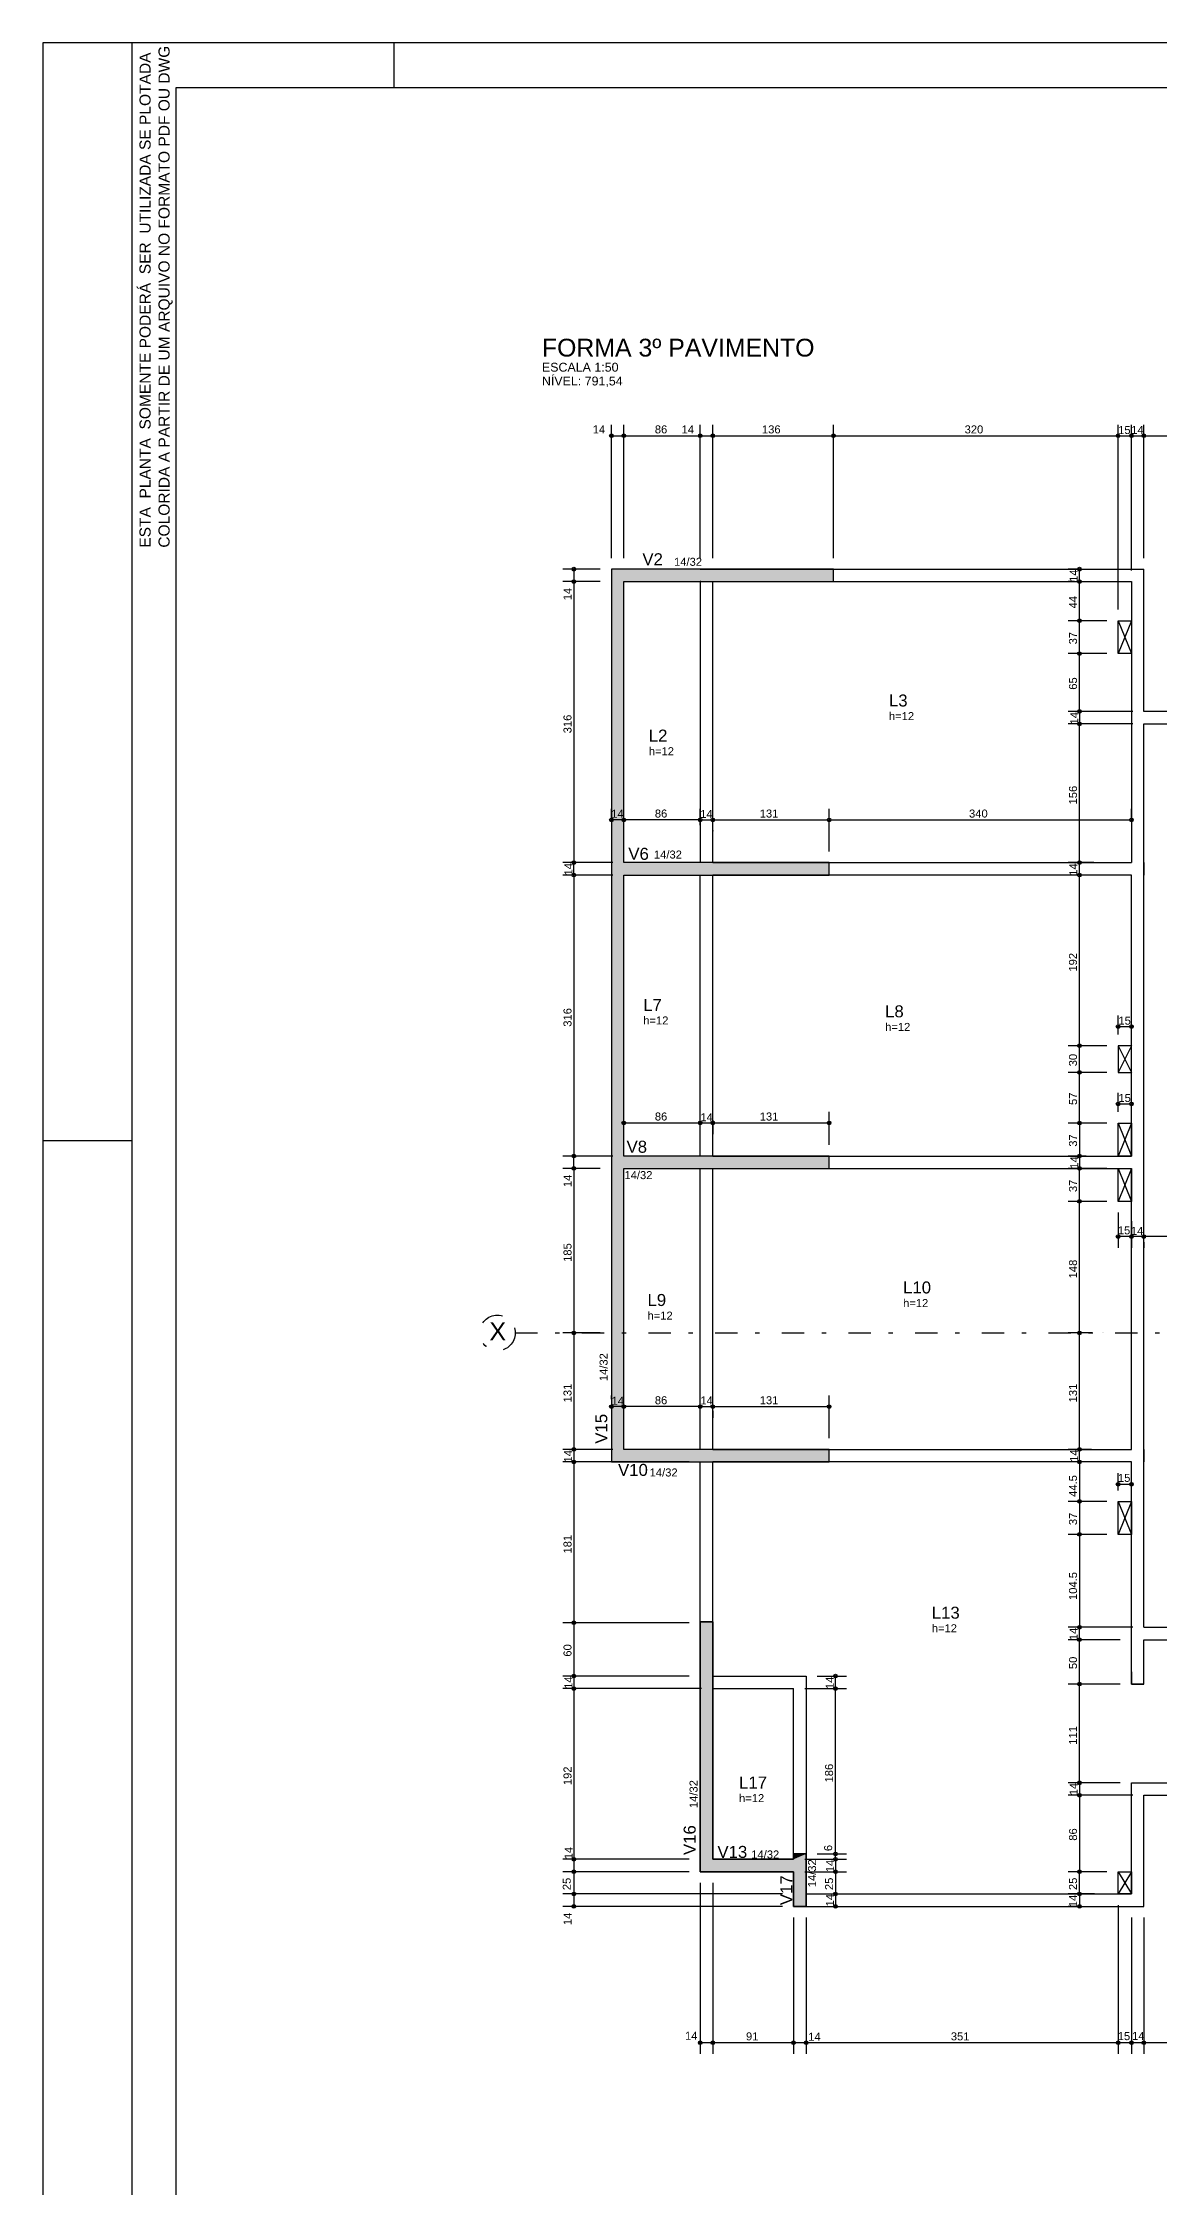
# Model space of a CAD drawing. Extents: x 0 to 119, y 0 to 84.
# Drawn here: x 0 to 25.12, y 35.87 to 84.1 of the extents above; entities that cross this region are included whole.
import ezdxf

# ---------------------------------------------------------------- set-up
doc = ezdxf.new("R2010")
doc.units = 0
doc.header["$MEASUREMENT"] = 0
doc.linetypes.add('ESTILO_TQS_0003', pattern=[1.5, 0.5, -0.4, 0.1, -0.5])
for name, color, linetype in [('10', 252, 'CONTINUOUS'), ('20', 1, 'CONTINUOUS'), ('25', 130, 'CONTINUOUS'), ('3', 7, 'CONTINUOUS'), ('32', 250, 'CONTINUOUS'), ('37', 7, 'CONTINUOUS'), ('38', 7, 'CONTINUOUS'), ('40', 7, 'CONTINUOUS'), ('7', 232, 'CONTINUOUS'), ('9', 8, 'CONTINUOUS')]:
    doc.layers.add(name, color=color, linetype=linetype)
doc.styles.add('TQS_ARIAL', font='arial.ttf')

msp = doc.modelspace()

# ---------------------------------------------------------------- linework, layer by layer
at = {"layer": '10', "color": 252, "linetype": 'Continuous'}
for p, q in [((24.191432, 71.10158), (24.491432, 70.36158)), ((24.491432, 71.10158), (24.191432, 70.36158)), ((24.19158, 61.541101), (24.49158, 60.941101)), ((24.49158, 61.541101), (24.19158, 60.941101)), ((24.49158, 59.80158), (24.19158, 59.06158)), ((24.19158, 59.80158), (24.49158, 59.06158)), ((24.49158, 58.78158), (24.19158, 58.04158)), ((24.19158, 58.78158), (24.49158, 58.04158)), ((24.49158, 51.29085), (24.19158, 50.55085)), ((24.19158, 51.29085), (24.49158, 50.55085)), ((24.19158, 42.96158), (24.49158, 42.46158)), ((24.49158, 42.96158), (24.19158, 42.46158))]:
    msp.add_line(p, q, dxfattribs=at)
for points in [[(24.191432, 70.36158), (24.191432, 71.10158), (24.491432, 71.10158), (24.491432, 70.36158), (24.191432, 70.36158)], [(24.19158, 61.541101), (24.19158, 60.941101), (24.49158, 60.941101), (24.49158, 61.541101), (24.19158, 61.541101)], [(24.19158, 59.06158), (24.19158, 59.80158), (24.49158, 59.80158), (24.49158, 59.06158), (24.19158, 59.06158)], [(24.19158, 58.04158), (24.19158, 58.78158), (24.49158, 58.78158), (24.49158, 58.04158), (24.19158, 58.04158)], [(24.19158, 50.55085), (24.19158, 51.29085), (24.49158, 51.29085), (24.49158, 50.55085), (24.19158, 50.55085)], [(24.19158, 42.96158), (24.49158, 42.96158), (24.49158, 42.46158), (24.19158, 42.46158), (24.19158, 42.96158)]]:
    msp.add_lwpolyline(points, dxfattribs=at)
at = {"layer": '20', "color": 1, "linetype": 'ESTILO_TQS_0003'}
msp.add_line((10.627108, 55.08158), (45.984108, 55.08158), dxfattribs=at)
msp.add_circle((10.227508, 55.08158), 0.4, dxfattribs=at)
at = {"layer": '25', "color": 130, "linetype": 'Continuous'}
for points in [[(17.79158, 72.26158), (12.79158, 72.26158), (12.79158, 52.18158), (17.69158, 52.18158), (17.69158, 52.46158), (13.07158, 52.46158), (13.07158, 58.78158), (17.69158, 58.78158), (17.69158, 59.06158), (13.07158, 59.06158), (13.07158, 65.38158), (17.69158, 65.38158), (17.69158, 65.66158), (13.07158, 65.66158), (13.07158, 71.98158), (17.79158, 71.98158), (17.79158, 72.26158)], [(14.79158, 48.58158), (15.07158, 48.58158), (15.07158, 43.24158), (16.891581, 43.24158), (16.891581, 43.36158), (17.171581, 43.36158), (17.171581, 42.18158), (16.891581, 42.18158), (16.891581, 42.96158), (14.791581, 42.96158), (14.791581, 48.58158)]]:
    msp.add_lwpolyline(points, dxfattribs=at)
for points in [[(17.79158, 72.26158), (12.79158, 72.26158), (13.07158, 71.98158)], [(13.07158, 71.98158), (12.79158, 72.26158), (13.07158, 65.38158)], [(12.79158, 72.26158), (13.07158, 58.78158), (13.07158, 65.38158)], [(13.07158, 58.78158), (12.79158, 72.26158), (13.07158, 52.46158)], [(12.79158, 72.26158), (12.79158, 52.18158), (13.07158, 52.46158)], [(17.79158, 71.98158), (17.79158, 72.26158), (13.07158, 71.98158)], [(13.07158, 71.98158), (13.07158, 65.38158), (13.07158, 65.66158)], [(13.07158, 65.38158), (17.69158, 65.38158), (13.07158, 65.66158)], [(17.69158, 65.38158), (17.69158, 65.66158), (13.07158, 65.66158)], [(13.07158, 65.38158), (13.07158, 58.78158), (13.07158, 59.06158)], [(13.07158, 58.78158), (17.69158, 58.78158), (13.07158, 59.06158)], [(13.07158, 59.06158), (17.69158, 58.78158), (17.69158, 59.06158)], [(12.79158, 52.18158), (17.69158, 52.18158), (13.07158, 52.46158)], [(17.69158, 52.18158), (17.69158, 52.46158), (13.07158, 52.46158)], [(14.79158, 48.58158), (15.07158, 48.58158), (14.791581, 42.96158)], [(15.07158, 48.58158), (15.07158, 43.24158), (14.791581, 42.96158)], [(14.791581, 42.96158), (15.07158, 43.24158), (16.891581, 42.96158)], [(15.07158, 43.24158), (16.891581, 43.24158), (16.891581, 42.96158)], [(16.891581, 43.24158), (17.171581, 43.36158), (17.171581, 42.18158)], [(17.171581, 43.36158), (16.891581, 43.24158), (16.891581, 43.36158)], [(16.891581, 42.96158), (16.891581, 43.24158), (17.171581, 42.18158)], [(16.891581, 42.96158), (17.171581, 42.18158), (16.891581, 42.18158)]]:
    msp.add_solid(points, dxfattribs=at)
at = {"layer": '3', "color": 7, "linetype": 'Continuous'}
for points in [[(17.79158, 72.26158), (12.79158, 72.26158), (12.79158, 52.18158), (17.69158, 52.18158), (17.69158, 52.46158), (13.07158, 52.46158), (13.07158, 58.78158), (17.69158, 58.78158), (17.69158, 59.06158), (13.07158, 59.06158), (13.07158, 65.38158), (17.69158, 65.38158), (17.69158, 65.66158), (13.07158, 65.66158), (13.07158, 71.98158), (17.79158, 71.98158), (17.79158, 72.26158)], [(14.801622, 72.26158), (12.79158, 72.26158), (12.79158, 52.18158), (14.79158, 52.18158)], [(14.791579, 48.58158), (14.79158, 42.96158), (16.89158, 42.96158), (16.89158, 42.18158), (17.17158, 42.18158), (17.17158, 43.36158), (16.89158, 43.36158), (16.89158, 43.24158), (15.07158, 43.24158), (15.07158, 48.58158), (14.79158, 48.58158)], [(14.79158, 47.08158), (14.79158, 42.96158), (16.89158, 42.96158)]]:
    msp.add_lwpolyline(points, dxfattribs=at)
at = {"layer": '32', "color": 250, "linetype": 'Continuous'}
for p, q in [((12.79158, 72.51158), (12.79158, 75.51166)), ((12.79158, 75.26166), (13.07158, 75.26166)), ((13.07158, 72.51158), (13.07158, 75.51166)), ((13.07158, 72.51158), (13.07158, 75.51166)), ((13.07158, 75.26166), (14.79158, 75.26166)), ((14.79158, 72.51158), (14.79158, 75.51166)), ((14.79158, 72.51158), (14.79158, 75.51166)), ((14.79158, 75.26166), (15.07158, 75.26166)), ((15.07158, 72.51158), (15.07158, 75.51166)), ((15.07158, 72.51158), (15.07158, 75.51166)), ((15.07158, 75.26166), (17.79158, 75.26166)), ((17.79158, 72.51158), (17.79158, 75.51166)), ((17.79158, 72.51158), (17.79158, 75.51166)), ((17.79158, 75.26166), (24.191432, 75.26166)), ((24.191432, 71.35158), (24.191432, 75.51166)), ((24.191432, 71.35158), (24.191432, 75.51166)), ((24.191432, 75.26166), (24.49158, 75.26166)), ((24.49158, 72.51158), (24.49158, 75.51166)), ((24.49158, 72.23158), (24.49158, 75.51166)), ((24.49158, 75.26166), (24.77158, 75.26166)), ((24.77158, 72.51158), (24.77158, 75.51166)), ((24.77158, 72.51158), (24.77158, 75.51166)), ((24.77158, 75.26166), (26.59158, 75.26166)), ((12.54158, 72.26158), (11.6984, 72.26158)), ((12.54158, 71.98158), (11.6984, 71.98158)), ((12.54158, 71.98158), (11.6984, 71.98158)), ((11.9484, 72.26158), (11.9484, 71.98158)), ((11.9484, 71.98158), (11.9484, 65.66158)), ((12.79158, 72.26158), (12.79158, 72.26158)), ((12.79158, 72.26158), (12.79158, 72.26158)), ((12.79158, 71.98158), (12.79158, 71.98158)), ((12.79158, 71.98158), (12.79158, 71.98158)), ((13.07158, 72.26158), (13.07158, 72.26158)), ((13.07158, 72.26158), (13.07158, 72.26158)), ((14.79158, 72.26158), (14.79158, 72.26158)), ((14.79158, 72.26158), (14.79158, 72.26158)), ((15.07158, 72.26158), (15.07158, 72.26158)), ((15.07158, 72.26158), (15.07158, 72.26158)), ((17.79158, 72.26158), (17.79158, 72.26158)), ((17.79158, 72.26158), (17.79158, 72.26158)), ((23.324964, 72.26158), (23.072006, 72.26158)), ((23.113631, 71.98158), (23.072006, 71.98158)), ((23.212515, 71.98158), (23.072006, 71.98158)), ((23.322006, 71.98158), (23.322006, 72.26158)), ((23.322006, 71.10158), (23.322006, 71.98158)), ((23.363631, 71.98158), (23.363631, 71.98158)), ((23.462515, 71.98158), (23.462515, 71.98158)), ((23.574964, 72.26158), (23.574964, 72.26158)), ((24.49158, 72.26158), (24.49158, 72.26158)), ((24.49158, 71.98158), (24.49158, 71.98158)), ((24.77158, 72.26158), (24.77158, 72.26158)), ((24.77158, 72.26158), (24.77158, 72.26158)), ((23.941432, 71.10158), (23.072006, 71.10158)), ((23.941432, 71.10158), (23.072006, 71.10158)), ((23.322006, 70.36158), (23.322006, 71.10158)), ((24.191432, 71.10158), (24.191432, 71.10158)), ((24.191432, 71.10158), (24.191432, 71.10158)), ((24.191432, 71.10158), (24.191432, 71.10158)), ((24.191432, 71.10158), (24.191432, 71.10158)), ((23.941432, 70.36158), (23.072006, 70.36158)), ((23.941432, 70.36158), (23.072006, 70.36158)), ((23.322006, 69.06158), (23.322006, 70.36158)), ((24.191432, 70.36158), (24.191432, 70.36158)), ((24.191432, 70.36158), (24.191432, 70.36158)), ((24.52158, 69.06158), (23.072006, 69.06158)), ((24.52158, 69.06158), (23.072006, 69.06158)), ((23.322006, 69.06158), (23.322006, 68.78158)), ((24.77158, 69.06158), (24.77158, 69.06158)), ((24.77158, 69.06158), (24.77158, 69.06158)), ((24.52158, 68.78158), (23.072006, 68.78158)), ((24.52158, 68.78158), (23.072006, 68.78158)), ((23.322006, 65.66158), (23.322006, 68.78158)), ((24.77158, 68.78158), (24.77158, 68.78158)), ((24.77158, 68.78158), (24.77158, 68.78158)), ((12.79158, 66.662202), (12.79158, 66.87072)), ((13.07158, 66.62072), (12.79158, 66.62072)), ((13.07158, 66.635078), (13.07158, 66.87072)), ((13.07158, 66.614735), (13.07158, 66.87072)), ((14.79158, 66.62072), (13.07158, 66.62072)), ((14.79158, 66.50624), (14.79158, 66.87072)), ((14.79158, 66.540145), (14.79158, 66.87072)), ((14.79158, 66.62072), (15.07158, 66.62072)), ((15.07158, 66.62072), (15.07158, 66.87072)), ((15.07158, 66.631895), (15.07158, 66.631895)), ((15.07158, 66.62072), (17.69158, 66.62072)), ((17.69158, 65.91158), (17.69158, 66.87072)), ((17.69158, 65.91158), (17.69158, 66.87072)), ((17.69158, 66.62072), (24.49158, 66.62072)), ((24.49158, 66.609687), (24.49158, 66.87072)), ((12.79158, 66.412202), (12.79158, 66.412202)), ((13.07158, 66.385078), (13.07158, 66.385078)), ((13.07158, 66.364735), (13.07158, 66.364735)), ((14.79158, 66.290145), (14.79158, 66.290145)), ((14.79158, 66.25624), (14.79158, 66.25624)), ((15.07158, 66.381895), (15.07158, 66.37072)), ((15.07158, 66.37072), (15.07158, 66.37072)), ((24.49158, 66.359687), (24.49158, 66.359687)), ((12.29158, 65.66158), (11.6984, 65.66158)), ((12.82158, 65.66158), (11.6984, 65.66158)), ((11.9484, 65.38158), (11.9484, 65.66158)), ((12.54158, 65.66158), (12.54158, 65.66158)), ((13.07158, 65.66158), (13.07158, 65.66158)), ((17.69158, 65.66158), (17.69158, 65.66158)), ((17.69158, 65.66158), (17.69158, 65.66158)), ((23.649791, 65.66158), (23.072006, 65.66158)), ((23.529679, 65.66158), (23.072006, 65.66158)), ((23.322006, 65.38158), (23.322006, 65.66158)), ((23.779679, 65.66158), (23.779679, 65.66158)), ((23.899791, 65.66158), (23.899791, 65.66158)), ((12.82158, 65.38158), (11.6984, 65.38158)), ((12.82158, 65.38158), (11.6984, 65.38158)), ((11.9484, 65.38158), (11.9484, 59.06158)), ((13.07158, 65.38158), (13.07158, 65.38158)), ((13.07158, 65.38158), (13.07158, 65.38158)), ((23.681011, 65.38158), (23.072006, 65.38158)), ((23.431011, 65.38158), (23.072006, 65.38158)), ((23.322006, 61.541101), (23.322006, 65.38158)), ((23.681011, 65.38158), (23.681011, 65.38158)), ((23.931011, 65.38158), (23.931011, 65.38158)), ((24.19158, 61.791101), (24.19158, 62.222073)), ((24.49158, 61.791101), (24.49158, 62.222073)), ((24.19158, 61.972073), (24.49158, 61.972073)), ((23.94158, 61.541101), (23.072006, 61.541101)), ((23.94158, 61.541101), (23.072006, 61.541101)), ((23.322006, 60.941101), (23.322006, 61.541101)), ((24.19158, 61.541101), (24.19158, 61.541101)), ((24.19158, 61.541101), (24.19158, 61.541101)), ((24.19158, 61.541101), (24.19158, 61.541101)), ((24.49158, 61.541101), (24.49158, 61.541101)), ((23.94158, 60.941101), (23.072006, 60.941101)), ((23.94158, 60.941101), (23.072006, 60.941101)), ((23.322006, 59.80158), (23.322006, 60.941101)), ((24.19158, 60.941101), (24.19158, 60.941101)), ((24.19158, 60.941101), (24.19158, 60.941101)), ((24.19158, 60.05158), (24.19158, 60.482551)), ((24.49158, 60.05158), (24.49158, 60.482551)), ((13.07158, 59.31158), (13.07158, 60.055942)), ((14.79158, 59.933761), (14.79158, 60.055942)), ((14.79158, 59.933761), (14.79158, 60.055942)), ((15.07158, 60.120873), (15.07158, 60.120873)), ((15.07158, 60.120873), (15.07158, 60.120873)), ((15.07158, 59.870873), (15.07158, 59.555942)), ((15.07158, 59.870873), (15.07158, 59.555942)), ((17.69158, 59.31158), (17.69158, 60.055942)), ((24.19158, 60.232551), (24.49158, 60.232551)), ((13.07158, 59.805942), (14.79158, 59.805942)), ((14.79158, 59.805942), (15.07158, 59.805942)), ((14.79158, 59.683761), (14.79158, 59.683761)), ((14.79158, 59.683761), (14.79158, 59.683761)), ((15.07158, 59.805942), (17.69158, 59.805942)), ((23.94158, 59.80158), (23.072006, 59.80158)), ((23.94158, 59.80158), (23.072006, 59.80158)), ((23.322006, 59.80158), (23.322006, 59.06158)), ((24.19158, 59.80158), (24.19158, 59.80158)), ((24.19158, 59.80158), (24.19158, 59.80158)), ((24.19158, 59.80158), (24.19158, 59.80158)), ((24.49158, 59.80158), (24.49158, 59.80158)), ((12.29158, 59.06158), (11.6984, 59.06158)), ((12.82158, 59.06158), (11.6984, 59.06158)), ((11.9484, 58.78158), (11.9484, 59.06158)), ((12.54158, 59.06158), (12.54158, 59.06158)), ((13.07158, 59.06158), (13.07158, 59.06158)), ((13.07158, 59.06158), (13.07158, 59.06158)), ((17.69158, 59.06158), (17.69158, 59.06158)), ((23.473655, 59.06158), (23.072006, 59.06158)), ((23.251814, 59.06158), (23.072006, 59.06158)), ((23.322006, 59.06158), (23.322006, 58.78158)), ((23.501814, 59.06158), (23.501814, 59.06158)), ((23.723655, 59.06158), (23.723655, 59.06158)), ((12.29158, 58.78158), (11.6984, 58.78158)), ((12.54158, 58.78158), (11.6984, 58.78158)), ((11.9484, 58.78158), (11.9484, 55.08158)), ((12.54158, 58.78158), (12.54158, 58.78158)), ((12.79158, 58.78158), (12.79158, 58.78158)), ((23.434879, 58.78158), (23.072006, 58.78158)), ((23.94158, 58.78158), (23.072006, 58.78158)), ((23.322006, 58.04158), (23.322006, 58.78158)), ((23.684879, 58.78158), (23.684879, 58.78158)), ((24.19158, 58.78158), (24.19158, 58.78158)), ((23.94158, 58.04158), (23.072006, 58.04158)), ((23.94158, 58.04158), (23.072006, 58.04158)), ((23.322006, 55.08158), (23.322006, 58.04158)), ((24.19158, 58.04158), (24.19158, 58.04158)), ((24.19158, 58.04158), (24.19158, 58.04158)), ((24.19158, 58.04158), (24.19158, 58.04158)), ((24.19158, 57.79158), (24.19158, 56.997906)), ((24.49158, 57.844477), (24.49158, 57.844477)), ((24.49158, 57.594477), (24.49158, 56.997906)), ((24.49158, 57.247906), (24.19158, 57.247906)), ((24.49158, 57.354677), (24.49158, 57.354677)), ((24.77158, 57.247906), (24.49158, 57.247906)), ((24.49158, 57.104677), (24.49158, 56.997906)), ((24.77158, 57.375431), (24.77158, 57.375431)), ((24.77158, 57.354263), (24.77158, 57.354263)), ((26.59158, 57.247906), (24.77158, 57.247906)), ((24.77158, 57.125431), (24.77158, 56.997906)), ((24.77158, 57.104263), (24.77158, 56.997906)), ((12.54158, 55.08158), (11.6984, 55.08158)), ((12.176063, 55.08158), (11.6984, 55.08158)), ((11.9484, 55.08158), (11.9484, 52.46158)), ((12.426063, 55.08158), (12.426063, 55.08158)), ((12.79158, 55.08158), (12.79158, 55.08158)), ((23.592197, 55.08158), (23.072006, 55.08158)), ((23.608478, 55.08158), (23.072006, 55.08158)), ((23.322006, 52.46158), (23.322006, 55.08158)), ((23.842197, 55.08158), (23.842197, 55.08158)), ((23.858478, 55.08158), (23.858478, 55.08158)), ((12.79158, 53.589516), (12.79158, 53.673373)), ((13.07158, 53.596775), (13.07158, 53.673373)), ((13.07158, 53.560464), (13.07158, 53.673373)), ((14.79158, 52.71158), (14.79158, 53.673373)), ((14.79158, 53.477061), (14.79158, 53.673373)), ((15.07158, 53.579823), (15.07158, 53.579823)), ((15.07158, 53.579823), (15.07158, 53.579823)), ((17.69158, 52.71158), (17.69158, 53.673373)), ((13.07158, 53.423373), (12.79158, 53.423373)), ((12.79158, 53.339516), (12.79158, 53.339516)), ((14.79158, 53.423373), (13.07158, 53.423373)), ((13.07158, 53.346775), (13.07158, 53.346775)), ((13.07158, 53.310464), (13.07158, 53.310464)), ((14.79158, 53.423373), (15.07158, 53.423373)), ((14.79158, 53.227061), (14.79158, 53.227061)), ((15.07158, 53.423373), (17.69158, 53.423373)), ((15.07158, 53.329823), (15.07158, 53.173373)), ((15.07158, 53.329823), (15.07158, 53.173373)), ((12.82158, 52.46158), (11.6984, 52.46158)), ((12.82158, 52.46158), (11.6984, 52.46158)), ((12.54158, 52.18158), (11.6984, 52.18158)), ((14.54158, 52.18158), (11.6984, 52.18158)), ((11.9484, 52.46158), (11.9484, 52.18158)), ((11.9484, 52.18158), (11.9484, 48.56158)), ((12.79158, 52.18158), (12.79158, 52.18158)), ((13.07158, 52.46158), (13.07158, 52.46158)), ((13.07158, 52.46158), (13.07158, 52.46158)), ((14.79158, 52.46158), (14.79158, 52.46158)), ((14.79158, 52.18158), (14.79158, 52.18158)), ((17.69158, 52.46158), (17.69158, 52.46158)), ((23.42817, 52.46158), (23.072006, 52.46158)), ((23.596272, 52.46158), (23.072006, 52.46158)), ((23.388449, 52.18158), (23.072006, 52.18158)), ((23.246823, 52.18158), (23.072006, 52.18158)), ((23.322006, 52.18158), (23.322006, 52.46158)), ((23.322006, 52.18158), (23.322006, 51.29085)), ((23.496823, 52.18158), (23.496823, 52.18158)), ((23.638449, 52.18158), (23.638449, 52.18158)), ((23.67817, 52.46158), (23.67817, 52.46158)), ((23.846272, 52.46158), (23.846272, 52.46158)), ((24.19158, 51.54085), (24.19158, 51.929348)), ((24.19158, 51.679348), (24.49158, 51.679348)), ((24.49158, 51.54085), (24.49158, 51.929348)), ((23.94158, 51.29085), (23.072006, 51.29085)), ((23.94158, 51.29085), (23.072006, 51.29085)), ((23.322006, 51.29085), (23.322006, 50.55085)), ((24.19158, 51.29085), (24.19158, 51.29085)), ((24.19158, 51.29085), (24.19158, 51.29085)), ((24.19158, 51.29085), (24.19158, 51.29085)), ((24.49158, 51.29085), (24.49158, 51.29085)), ((23.94158, 50.55085), (23.072006, 50.55085)), ((23.94158, 50.55085), (23.072006, 50.55085)), ((23.322006, 50.55085), (23.322006, 48.461581)), ((24.19158, 50.55085), (24.19158, 50.55085)), ((24.19158, 50.55085), (24.19158, 50.55085)), ((14.541579, 48.56158), (11.6984, 48.56158)), ((14.541579, 48.56158), (11.6984, 48.56158)), ((11.9484, 48.56158), (11.9484, 47.36158)), ((14.791579, 48.56158), (14.791579, 48.56158)), ((14.791579, 48.56158), (14.791579, 48.56158)), ((24.24158, 48.461581), (23.072006, 48.461581)), ((24.52158, 48.461581), (23.072006, 48.461581)), ((23.322006, 48.181581), (23.322006, 48.461581)), ((24.49158, 48.461581), (24.49158, 48.461581)), ((24.77158, 48.461581), (24.77158, 48.461581)), ((24.24158, 48.181581), (23.072006, 48.181581)), ((24.24158, 48.181581), (23.072006, 48.181581)), ((23.322006, 47.18158), (23.322006, 48.181581)), ((24.49158, 48.181581), (24.49158, 48.181581)), ((24.49158, 48.181581), (24.49158, 48.181581)), ((14.54158, 47.36158), (11.6984, 47.36158)), ((14.54158, 47.36158), (11.6984, 47.36158)), ((11.9484, 47.36158), (11.9484, 47.08158)), ((14.79158, 47.36158), (14.79158, 47.36158)), ((14.79158, 47.36158), (14.79158, 47.36158)), ((17.17158, 47.36158), (17.17158, 47.36158)), ((17.42158, 47.36158), (18.083738, 47.36158)), ((17.833738, 47.08158), (17.833738, 47.36158)), ((14.54158, 47.08158), (11.6984, 47.08158)), ((14.82158, 47.08158), (11.6984, 47.08158)), ((11.9484, 47.08158), (11.9484, 43.24158)), ((14.79158, 47.08158), (14.79158, 47.08158)), ((15.07158, 47.08158), (15.07158, 47.08158)), ((16.89158, 47.08158), (16.89158, 47.08158)), ((17.14158, 47.08158), (18.083738, 47.08158)), ((17.17158, 47.08158), (17.17158, 47.08158)), ((17.42158, 47.08158), (18.083738, 47.08158)), ((17.833738, 43.36158), (17.833738, 47.08158)), ((24.24158, 47.18158), (23.072006, 47.18158)), ((24.24158, 47.18158), (23.072006, 47.18158)), ((23.322006, 44.961629), (23.322006, 47.18158)), ((24.49158, 47.18158), (24.49158, 47.18158)), ((24.49158, 47.18158), (24.49158, 47.18158)), ((24.24158, 44.961629), (23.072006, 44.961629)), ((24.24158, 44.961629), (23.072006, 44.961629)), ((23.322006, 44.961629), (23.322006, 44.681629)), ((24.49158, 44.961629), (24.49158, 44.961629)), ((24.49158, 44.961629), (24.49158, 44.961629)), ((24.52158, 44.681629), (23.072006, 44.681629)), ((24.52158, 44.681629), (23.072006, 44.681629)), ((23.322006, 44.681629), (23.322006, 42.96158)), ((24.77158, 44.681629), (24.77158, 44.681629)), ((24.77158, 44.681629), (24.77158, 44.681629)), ((14.54158, 43.24158), (11.6984, 43.24158)), ((14.54158, 43.24158), (11.6984, 43.24158)), ((14.54158, 42.96158), (11.6984, 42.96158)), ((14.54158, 42.96158), (11.6984, 42.96158)), ((11.9484, 43.24158), (11.9484, 42.96158)), ((11.9484, 42.96158), (11.9484, 42.46158)), ((14.79158, 43.24158), (14.79158, 43.24158)), ((14.79158, 43.24158), (14.79158, 43.24158)), ((14.79158, 42.96158), (14.79158, 42.96158)), ((14.79158, 42.96158), (14.79158, 42.96158)), ((14.79158, 42.96158), (14.79158, 42.96158)), ((15.07158, 42.96158), (15.07158, 42.96158)), ((15.07158, 42.96158), (15.07158, 42.96158)), ((16.891581, 43.24158), (16.891581, 43.24158)), ((16.891581, 42.96158), (16.891581, 42.96158)), ((16.891581, 42.96158), (16.891581, 42.96158)), ((17.141581, 43.24158), (18.083738, 43.24158)), ((17.141581, 42.96158), (18.083738, 42.96158)), ((17.141581, 42.96158), (18.083738, 42.96158)), ((17.17158, 43.36158), (17.17158, 43.36158)), ((17.17158, 43.36158), (17.17158, 43.36158)), ((17.17158, 43.24158), (17.17158, 43.24158)), ((17.42158, 43.36158), (18.083738, 43.36158)), ((17.42158, 43.36158), (18.083738, 43.36158)), ((17.42158, 43.24158), (18.083738, 43.24158)), ((17.833738, 43.24158), (17.833738, 43.36158)), ((17.833738, 43.24158), (17.833738, 42.96158)), ((17.833738, 42.96158), (17.833738, 42.46158)), ((23.94158, 42.96158), (23.072006, 42.96158)), ((23.94158, 42.96158), (23.072006, 42.96158)), ((23.322006, 42.46158), (23.322006, 42.96158)), ((24.19158, 42.96158), (24.19158, 42.96158)), ((24.19158, 42.96158), (24.19158, 42.96158)), ((16.64158, 42.46158), (11.6984, 42.46158)), ((16.64158, 42.46158), (11.6984, 42.46158)), ((11.9484, 42.46158), (11.9484, 42.18158)), ((14.79158, 42.71158), (14.79158, 38.864472)), ((15.07158, 42.71158), (15.07158, 38.864472)), ((15.07158, 42.71158), (15.07158, 38.864472)), ((16.89158, 42.46158), (16.89158, 42.46158)), ((16.89158, 42.46158), (16.89158, 42.46158)), ((17.650586, 42.46158), (17.650586, 42.46158)), ((17.650586, 42.46158), (17.650586, 42.46158)), ((17.833738, 42.46158), (17.833738, 42.18158)), ((17.900586, 42.46158), (18.083738, 42.46158)), ((17.900586, 42.46158), (18.083738, 42.46158)), ((23.658994, 42.46158), (23.072006, 42.46158)), ((23.22079, 42.46158), (23.072006, 42.46158)), ((23.322006, 42.46158), (23.322006, 42.18158)), ((23.47079, 42.46158), (23.47079, 42.46158)), ((23.908994, 42.46158), (23.908994, 42.46158)), ((24.19158, 42.46158), (24.19158, 42.46158)), ((24.19158, 42.46158), (24.19158, 42.46158)), ((16.64158, 42.18158), (11.6984, 42.18158)), ((16.89158, 42.18158), (16.89158, 42.18158)), ((16.89158, 42.18158), (16.89158, 42.18158)), ((16.89158, 42.18158), (16.89158, 42.18158)), ((17.17158, 42.18158), (17.17158, 42.18158)), ((17.17158, 42.18158), (17.17158, 42.18158)), ((17.647374, 42.18158), (17.647374, 42.18158)), ((17.897374, 42.18158), (18.083738, 42.18158)), ((23.247588, 42.18158), (23.072006, 42.18158)), ((23.497588, 42.18158), (23.497588, 42.18158)), ((24.19158, 42.21158), (24.19158, 38.864472)), ((24.19158, 42.21158), (24.19158, 38.864472)), ((24.49158, 42.18158), (24.49158, 42.18158)), ((24.49158, 42.18158), (24.49158, 42.18158)), ((24.77158, 42.18158), (24.77158, 42.18158)), ((24.77158, 42.18158), (24.77158, 42.18158)), ((16.89158, 41.93158), (16.89158, 38.864472)), ((16.89158, 41.93158), (16.89158, 38.864472)), ((17.17158, 41.93158), (17.17158, 38.864472)), ((17.17158, 41.93158), (17.17158, 38.864472)), ((24.49158, 41.93158), (24.49158, 38.864472)), ((24.49158, 41.93158), (24.49158, 38.864472)), ((24.77158, 41.93158), (24.77158, 38.864472)), ((24.77158, 41.93158), (24.77158, 38.864472)), ((15.07158, 39.114472), (14.79158, 39.114472)), ((16.89158, 39.114472), (15.07158, 39.114472)), ((17.17158, 39.114472), (16.89158, 39.114472)), ((24.19158, 39.114472), (17.17158, 39.114472)), ((24.49158, 39.114472), (24.19158, 39.114472)), ((24.77158, 39.114472), (24.49158, 39.114472)), ((26.59158, 39.114472), (24.77158, 39.114472))]:
    msp.add_line(p, q, dxfattribs=at)
for centre, radius in [((12.79158, 75.26166), 0.041625), ((12.79158, 75.26166), 0.02075), ((13.07158, 75.26166), 0.041625), ((13.07158, 75.26166), 0.041625), ((13.07158, 75.26166), 0.02075), ((13.07158, 75.26166), 0.02075), ((14.79158, 75.26166), 0.041625), ((14.79158, 75.26166), 0.041625), ((14.79158, 75.26166), 0.02075), ((14.79158, 75.26166), 0.02075), ((15.07158, 75.26166), 0.041625), ((15.07158, 75.26166), 0.041625), ((15.07158, 75.26166), 0.02075), ((15.07158, 75.26166), 0.02075), ((17.79158, 75.26166), 0.041625), ((17.79158, 75.26166), 0.041625), ((17.79158, 75.26166), 0.02075), ((17.79158, 75.26166), 0.02075), ((24.191432, 75.26166), 0.041625), ((24.191432, 75.26166), 0.041625), ((24.191432, 75.26166), 0.02075), ((24.191432, 75.26166), 0.02075), ((24.49158, 75.26166), 0.041625), ((24.49158, 75.26166), 0.041625), ((24.49158, 75.26166), 0.02075), ((24.49158, 75.26166), 0.02075), ((24.77158, 75.26166), 0.041625), ((24.77158, 75.26166), 0.041625), ((24.77158, 75.26166), 0.02075), ((24.77158, 75.26166), 0.02075), ((11.9484, 72.26158), 0.041625), ((11.9484, 71.98158), 0.041625), ((11.9484, 71.98158), 0.041625), ((11.9484, 72.26158), 0.02075), ((11.9484, 71.98158), 0.02075), ((11.9484, 71.98158), 0.02075), ((23.322006, 72.26158), 0.041625), ((23.322006, 71.98158), 0.041625), ((23.322006, 71.98158), 0.041625), ((23.322006, 72.26158), 0.02075), ((23.322006, 71.98158), 0.02075), ((23.322006, 71.98158), 0.02075), ((23.322006, 71.10158), 0.041625), ((23.322006, 71.10158), 0.041625), ((23.322006, 71.10158), 0.02075), ((23.322006, 71.10158), 0.02075), ((23.322006, 70.36158), 0.041625), ((23.322006, 70.36158), 0.041625), ((23.322006, 70.36158), 0.02075), ((23.322006, 70.36158), 0.02075), ((23.322006, 69.06158), 0.041625), ((23.322006, 69.06158), 0.041625), ((23.322006, 69.06158), 0.02075), ((23.322006, 69.06158), 0.02075), ((23.322006, 68.78158), 0.041625), ((23.322006, 68.78158), 0.041625), ((23.322006, 68.78158), 0.02075), ((23.322006, 68.78158), 0.02075), ((12.79158, 66.62072), 0.041625), ((12.79158, 66.62072), 0.02075), ((13.07158, 66.62072), 0.041625), ((13.07158, 66.62072), 0.041625), ((13.07158, 66.62072), 0.02075), ((13.07158, 66.62072), 0.02075), ((14.79158, 66.62072), 0.041625), ((14.79158, 66.62072), 0.041625), ((14.79158, 66.62072), 0.02075), ((14.79158, 66.62072), 0.02075), ((15.07158, 66.62072), 0.041625), ((15.07158, 66.62072), 0.041625), ((15.07158, 66.62072), 0.02075), ((15.07158, 66.62072), 0.02075), ((17.69158, 66.62072), 0.041625), ((17.69158, 66.62072), 0.041625), ((17.69158, 66.62072), 0.02075), ((17.69158, 66.62072), 0.02075), ((24.49158, 66.62072), 0.041625), ((24.49158, 66.62072), 0.02075), ((11.9484, 65.66158), 0.041625), ((11.9484, 65.66158), 0.041625), ((11.9484, 65.66158), 0.02075), ((11.9484, 65.66158), 0.02075), ((23.322006, 65.66158), 0.041625), ((23.322006, 65.66158), 0.041625), ((23.322006, 65.66158), 0.02075), ((23.322006, 65.66158), 0.02075), ((11.9484, 65.38158), 0.041625), ((11.9484, 65.38158), 0.041625), ((11.9484, 65.38158), 0.02075), ((11.9484, 65.38158), 0.02075), ((23.322006, 65.38158), 0.041625), ((23.322006, 65.38158), 0.041625), ((23.322006, 65.38158), 0.02075), ((23.322006, 65.38158), 0.02075), ((24.19158, 61.972073), 0.041625), ((24.19158, 61.972073), 0.02075), ((24.49158, 61.972073), 0.041625), ((24.49158, 61.972073), 0.02075), ((23.322006, 61.541101), 0.041625), ((23.322006, 61.541101), 0.041625), ((23.322006, 61.541101), 0.02075), ((23.322006, 61.541101), 0.02075), ((23.322006, 60.941101), 0.041625), ((23.322006, 60.941101), 0.041625), ((23.322006, 60.941101), 0.02075), ((23.322006, 60.941101), 0.02075), ((13.07158, 59.805942), 0.041625), ((13.07158, 59.805942), 0.02075), ((14.79158, 59.805942), 0.041625), ((14.79158, 59.805942), 0.041625), ((14.79158, 59.805942), 0.02075), ((14.79158, 59.805942), 0.02075), ((15.07158, 59.805942), 0.041625), ((15.07158, 59.805942), 0.041625), ((15.07158, 59.805942), 0.02075), ((15.07158, 59.805942), 0.02075), ((17.69158, 59.805942), 0.041625), ((17.69158, 59.805942), 0.02075), ((23.322006, 59.80158), 0.041625), ((23.322006, 59.80158), 0.041625), ((23.322006, 59.80158), 0.02075), ((23.322006, 59.80158), 0.02075), ((24.19158, 60.232551), 0.041625), ((24.19158, 60.232551), 0.02075), ((24.49158, 60.232551), 0.041625), ((24.49158, 60.232551), 0.02075), ((11.9484, 59.06158), 0.041625), ((11.9484, 59.06158), 0.041625), ((11.9484, 59.06158), 0.02075), ((11.9484, 59.06158), 0.02075), ((23.322006, 59.06158), 0.041625), ((23.322006, 59.06158), 0.041625), ((23.322006, 59.06158), 0.02075), ((23.322006, 59.06158), 0.02075), ((11.9484, 58.78158), 0.041625), ((11.9484, 58.78158), 0.041625), ((11.9484, 58.78158), 0.02075), ((11.9484, 58.78158), 0.02075), ((23.322006, 58.78158), 0.041625), ((23.322006, 58.78158), 0.041625), ((23.322006, 58.78158), 0.02075), ((23.322006, 58.78158), 0.02075), ((23.322006, 58.04158), 0.041625), ((23.322006, 58.04158), 0.041625), ((23.322006, 58.04158), 0.02075), ((23.322006, 58.04158), 0.02075), ((24.19158, 57.247906), 0.041625), ((24.19158, 57.247906), 0.02075), ((24.49158, 57.247906), 0.041625), ((24.49158, 57.247906), 0.041625), ((24.49158, 57.247906), 0.02075), ((24.49158, 57.247906), 0.02075), ((24.77158, 57.247906), 0.041625), ((24.77158, 57.247906), 0.041625), ((24.77158, 57.247906), 0.02075), ((24.77158, 57.247906), 0.02075), ((11.9484, 55.08158), 0.041625), ((11.9484, 55.08158), 0.041625), ((11.9484, 55.08158), 0.02075), ((11.9484, 55.08158), 0.02075), ((23.322006, 55.08158), 0.041625), ((23.322006, 55.08158), 0.041625), ((23.322006, 55.08158), 0.02075), ((23.322006, 55.08158), 0.02075), ((12.79158, 53.423373), 0.041625), ((12.79158, 53.423373), 0.02075), ((13.07158, 53.423373), 0.041625), ((13.07158, 53.423373), 0.041625), ((13.07158, 53.423373), 0.02075), ((13.07158, 53.423373), 0.02075), ((14.79158, 53.423373), 0.041625), ((14.79158, 53.423373), 0.041625), ((14.79158, 53.423373), 0.02075), ((14.79158, 53.423373), 0.02075), ((15.07158, 53.423373), 0.041625), ((15.07158, 53.423373), 0.041625), ((15.07158, 53.423373), 0.02075), ((15.07158, 53.423373), 0.02075), ((17.69158, 53.423373), 0.041625), ((17.69158, 53.423373), 0.02075), ((11.9484, 52.46158), 0.041625), ((11.9484, 52.46158), 0.041625), ((11.9484, 52.18158), 0.041625), ((11.9484, 52.18158), 0.041625), ((11.9484, 52.46158), 0.02075), ((11.9484, 52.46158), 0.02075), ((11.9484, 52.18158), 0.02075), ((11.9484, 52.18158), 0.02075), ((23.322006, 52.46158), 0.041625), ((23.322006, 52.46158), 0.041625), ((23.322006, 52.18158), 0.041625), ((23.322006, 52.18158), 0.041625), ((23.322006, 52.46158), 0.02075), ((23.322006, 52.46158), 0.02075), ((23.322006, 52.18158), 0.02075), ((23.322006, 52.18158), 0.02075), ((24.19158, 51.679348), 0.041625), ((24.19158, 51.679348), 0.02075), ((24.49158, 51.679348), 0.041625), ((24.49158, 51.679348), 0.02075), ((23.322006, 51.29085), 0.041625), ((23.322006, 51.29085), 0.041625), ((23.322006, 51.29085), 0.02075), ((23.322006, 51.29085), 0.02075), ((23.322006, 50.55085), 0.041625), ((23.322006, 50.55085), 0.041625), ((23.322006, 50.55085), 0.02075), ((23.322006, 50.55085), 0.02075), ((11.9484, 48.56158), 0.041625), ((11.9484, 48.56158), 0.041625), ((11.9484, 48.56158), 0.02075), ((11.9484, 48.56158), 0.02075), ((23.322006, 48.461581), 0.041625), ((23.322006, 48.461581), 0.041625), ((23.322006, 48.461581), 0.02075), ((23.322006, 48.461581), 0.02075), ((23.322006, 48.181581), 0.041625), ((23.322006, 48.181581), 0.041625), ((23.322006, 48.181581), 0.02075), ((23.322006, 48.181581), 0.02075), ((11.9484, 47.36158), 0.041625), ((11.9484, 47.36158), 0.041625), ((11.9484, 47.36158), 0.02075), ((11.9484, 47.36158), 0.02075), ((17.833738, 47.36158), 0.041625), ((17.833738, 47.36158), 0.02075), ((11.9484, 47.08158), 0.041625), ((11.9484, 47.08158), 0.041625), ((11.9484, 47.08158), 0.02075), ((11.9484, 47.08158), 0.02075), ((17.833738, 47.08158), 0.041625), ((17.833738, 47.08158), 0.041625), ((17.833738, 47.08158), 0.02075), ((17.833738, 47.08158), 0.02075), ((23.322006, 47.18158), 0.041625), ((23.322006, 47.18158), 0.041625), ((23.322006, 47.18158), 0.02075), ((23.322006, 47.18158), 0.02075), ((23.322006, 44.961629), 0.041625), ((23.322006, 44.961629), 0.041625), ((23.322006, 44.961629), 0.02075), ((23.322006, 44.961629), 0.02075), ((23.322006, 44.681629), 0.041625), ((23.322006, 44.681629), 0.041625), ((23.322006, 44.681629), 0.02075), ((23.322006, 44.681629), 0.02075), ((11.9484, 43.24158), 0.041625), ((11.9484, 43.24158), 0.041625), ((11.9484, 42.96158), 0.041625), ((11.9484, 42.96158), 0.041625), ((11.9484, 43.24158), 0.02075), ((11.9484, 43.24158), 0.02075), ((11.9484, 42.96158), 0.02075), ((11.9484, 42.96158), 0.02075), ((17.833738, 43.36158), 0.041625), ((17.833738, 43.36158), 0.041625), ((17.833738, 43.24158), 0.041625), ((17.833738, 43.24158), 0.041625), ((17.833738, 42.96158), 0.041625), ((17.833738, 42.96158), 0.041625), ((17.833738, 43.36158), 0.02075), ((17.833738, 43.36158), 0.02075), ((17.833738, 43.24158), 0.02075), ((17.833738, 43.24158), 0.02075), ((17.833738, 42.96158), 0.02075), ((17.833738, 42.96158), 0.02075), ((23.322006, 42.96158), 0.041625), ((23.322006, 42.96158), 0.041625), ((23.322006, 42.96158), 0.02075), ((23.322006, 42.96158), 0.02075), ((11.9484, 42.46158), 0.041625), ((11.9484, 42.46158), 0.041625), ((11.9484, 42.46158), 0.02075), ((11.9484, 42.46158), 0.02075), ((17.833738, 42.46158), 0.041625), ((17.833738, 42.46158), 0.041625), ((17.833738, 42.46158), 0.02075), ((17.833738, 42.46158), 0.02075), ((23.322006, 42.46158), 0.041625), ((23.322006, 42.46158), 0.041625), ((23.322006, 42.46158), 0.02075), ((23.322006, 42.46158), 0.02075), ((11.9484, 42.18158), 0.041625), ((11.9484, 42.18158), 0.02075), ((17.833738, 42.18158), 0.041625), ((17.833738, 42.18158), 0.02075), ((23.322006, 42.18158), 0.041625), ((23.322006, 42.18158), 0.02075), ((14.79158, 39.114472), 0.041625), ((14.79158, 39.114472), 0.02075), ((15.07158, 39.114472), 0.041625), ((15.07158, 39.114472), 0.041625), ((15.07158, 39.114472), 0.02075), ((15.07158, 39.114472), 0.02075), ((16.89158, 39.114472), 0.041625), ((16.89158, 39.114472), 0.041625), ((16.89158, 39.114472), 0.02075), ((16.89158, 39.114472), 0.02075), ((17.17158, 39.114472), 0.041625), ((17.17158, 39.114472), 0.041625), ((17.17158, 39.114472), 0.02075), ((17.17158, 39.114472), 0.02075), ((24.19158, 39.114472), 0.041625), ((24.19158, 39.114472), 0.041625), ((24.19158, 39.114472), 0.02075), ((24.19158, 39.114472), 0.02075), ((24.49158, 39.114472), 0.041625), ((24.49158, 39.114472), 0.041625), ((24.49158, 39.114472), 0.02075), ((24.49158, 39.114472), 0.02075), ((24.77158, 39.114472), 0.041625), ((24.77158, 39.114472), 0.041625), ((24.77158, 39.114472), 0.02075), ((24.77158, 39.114472), 0.02075)]:
    msp.add_circle(centre, radius, dxfattribs=at)
at = {"layer": '40', "linetype": 'Continuous'}
for p, q in [((118.9, 84.099998), (0, 84.100001)), ((0, 84.100001), (0, 0)), ((2, 84.100001), (2, 0)), ((2, 84.099999), (2, 83.099999)), ((7.9, 84.099999), (7.9, 83.099999)), ((2, 59.400001), (0, 59.400001))]:
    msp.add_line(p, q, dxfattribs=at)
at = {"layer": '7', "color": 232, "linetype": 'Continuous'}
for p, q in [((3, 0.999999), (3, 83.100001)), ((3, 83.100001), (117.9, 83.099998))]:
    msp.add_line(p, q, dxfattribs=at)
at = {"layer": '9', "color": 8, "linetype": 'Continuous'}
for p, q in [((14.79158, 72.26158), (24.77158, 72.26158)), ((15.07158, 65.66158), (15.07158, 71.98158)), ((15.07158, 71.98158), (24.49158, 71.98158)), ((24.49158, 71.98158), (24.49158, 65.66158)), ((24.77158, 48.461581), (24.77158, 68.78158)), ((24.77158, 68.78158), (27.19158, 68.78158)), ((15.07158, 65.66158), (24.49158, 65.66158)), ((24.77158, 65.66158), (24.77158, 65.38158)), ((14.79158, 59.06158), (14.79158, 65.38158)), ((15.07158, 59.06158), (15.07158, 65.38158)), ((15.07158, 59.06158), (24.49158, 59.06158)), ((24.77158, 58.78158), (24.77158, 59.06158)), ((14.79158, 52.46158), (14.79158, 58.78158)), ((15.07158, 52.46158), (15.07158, 58.78158)), ((15.07158, 58.78158), (24.49158, 58.78158)), ((24.49158, 52.46158), (24.49158, 58.78158)), ((15.07158, 52.46158), (24.49158, 52.46158)), ((15.07158, 47.36158), (15.07158, 52.18158)), ((24.77158, 52.46158), (24.77158, 52.18158)), ((24.77158, 48.461581), (27.19158, 48.461581)), ((24.49158, 47.46158), (24.49158, 47.18158)), ((16.89158, 43.24158), (16.89158, 47.08158)), ((24.49158, 47.18158), (24.77158, 47.18158)), ((24.49158, 42.46158), (24.49158, 44.961629)), ((24.49158, 44.961629), (24.77158, 44.961629)), ((24.77158, 44.961629), (27.19158, 44.961629)), ((17.17158, 42.46158), (24.49158, 42.46158))]:
    msp.add_line(p, q, dxfattribs=at)
for points in [[(14.80657, 71.98158), (14.79158, 71.98158), (14.79158, 65.66158)], [(27.19158, 69.06158), (24.77158, 69.06158), (24.77158, 72.26158)], [(24.49158, 59.06158), (24.49158, 65.38158), (15.07158, 65.38158)], [(14.79158, 47.08158), (14.79158, 52.18158)], [(24.77158, 47.18158), (24.49158, 47.18158), (24.49158, 52.18158), (15.07158, 52.18158)], [(24.77158, 47.18158), (24.77158, 48.181581), (27.19158, 48.181581)], [(15.07158, 47.36158), (17.17158, 47.36158), (17.17158, 47.08158)], [(16.89158, 47.36158), (17.17158, 47.36158), (17.17158, 42.46158)], [(15.071579, 47.08158), (15.07158, 47.08158), (16.89158, 47.08158)], [(24.77158, 42.46158), (24.77158, 44.681629), (27.19158, 44.681629)], [(17.17158, 42.18158), (16.89158, 42.18158), (16.89158, 42.96158)], [(16.89158, 42.46158), (16.89158, 42.18158), (24.77158, 42.18158), (24.77158, 42.46158)]]:
    msp.add_lwpolyline(points, dxfattribs=at)

# ---------------------------------------------------------------- texts
at = {"layer": '20', "color": 1, "linetype": 'ESTILO_TQS_0003', "style": 'TQS_ARIAL'}
msp.add_text('  X', height=0.4, dxfattribs=at).set_placement((9.737393, 54.91659))
at = {"layer": '3', "color": 7, "linetype": 'Continuous', "style": 'TQS_ARIAL'}
for s, height, p in [('FORMA 3º PAVIMENTO ', 0.4, (11.228716, 77.044764)), ('ESCALA 1:50', 0.2, (11.228716, 76.704764)), ('NÍVEL: 791,54', 0.2, (11.228716, 76.394258))]:
    msp.add_text(s, height=height, dxfattribs=at).set_placement(p)
at = {"layer": '32', "color": 250, "linetype": 'Continuous', "style": 'TQS_ARIAL'}
for s, p in [('14', (12.37158, 75.31566)), ('86', (13.76958, 75.31566)), ('14', (14.37158, 75.31566)), ('136', (16.17958, 75.31566)), ('320', (20.739506, 75.31566)), ('15', (24.193864, 75.301357)), ('14', (24.489186, 75.304139)), ('14', (12.788246, 66.67074)), ('86', (13.76958, 66.67472)), ('14', (14.790189, 66.664643)), ('131', (16.12958, 66.67472)), ('340', (20.83958, 66.67472)), ('15', (24.20017, 62.016144)), ('15', (24.20017, 60.276623)), ('86', (13.76958, 59.859942)), ('14', (14.794004, 59.8427)), ('131', (16.12958, 59.859942)), ('15', (24.187251, 57.299169)), ('14', (24.481491, 57.288263)), ('14', (12.795463, 53.464665)), ('86', (13.76958, 53.477373)), ('14', (14.794341, 53.472445)), ('131', (16.12958, 53.477373)), ('15', (24.189975, 51.731616)), ('14', (14.448785, 39.182419)), ('91', (15.81958, 39.168472)), ('14', (17.220456, 39.160405)), ('351', (20.42958, 39.168472)), ('15', (24.185088, 39.174239)), ('14', (24.507272, 39.17858))]:
    msp.add_text(s, height=0.18, dxfattribs=at).set_placement(p)
for s, p in [('14', (23.282963, 71.975092)), ('14', (11.8944, 71.56158)), ('44', (23.268006, 71.37958)), ('37', (23.268006, 70.56958)), ('65', (23.268006, 69.54958)), ('316', (11.8944, 68.56958)), ('14', (23.294931, 68.770938)), ('156', (23.268006, 66.96958)), ('14', (11.915806, 65.371893)), ('14', (23.276162, 65.365207)), ('192', (23.268006, 63.209341)), ('316', (11.8944, 61.96958)), ('30', (23.268006, 61.079101)), ('57', (23.268006, 60.209341)), ('37', (23.268006, 59.26958)), ('14', (23.294754, 58.777201)), ('14', (11.8944, 58.36158)), ('37', (23.268006, 58.24958)), ('185', (11.8944, 56.67958)), ('148', (23.268006, 56.30958)), ('131', (11.8944, 53.51958)), ('131', (23.268006, 53.51958)), ('14', (11.908997, 52.166943)), ('14', (23.29293, 52.180027)), ('44.5', (23.268006, 51.394215)), ('37', (23.268006, 50.75885)), ('181', (11.8944, 50.11958)), ('104.5', (23.268006, 49.074215)), ('14', (23.28127, 48.170681)), ('60', (11.8944, 47.79958)), ('50', (23.268006, 47.51958)), ('14', (11.916352, 47.074698)), ('14', (17.79643, 47.071306)), ('111', (23.268006, 45.819604)), ('186', (17.779738, 44.96958)), ('192', (11.8944, 44.90958)), ('14', (23.282781, 44.681567)), ('86', (23.268006, 43.659604)), ('14', (11.917537, 43.241825)), ('6', (17.759119, 43.425208)), ('14', (17.803596, 42.950732)), ('25', (11.87707, 42.547043)), ('25', (17.779738, 42.54958)), ('14', (17.799285, 42.183444)), ('25', (23.268006, 42.54958)), ('14', (11.8944, 41.76158)), ('14', (23.271719, 42.164721))]:
    msp.add_text(s, height=0.18, rotation=90, dxfattribs=at).set_placement(p)
at = {"layer": '37', "color": 7, "linetype": 'Continuous', "style": 'TQS_ARIAL'}
for s, height, p in [('V2', 0.27, (13.489796, 72.350181)), ('14/32', 0.18, (14.201465, 72.337756)), ('V6', 0.27, (13.173538, 65.723747)), ('14/32', 0.18, (13.749473, 65.752544)), ('V8', 0.27, (13.133638, 59.135047)), ('14/32', 0.18, (13.086218, 58.54176)), ('V10', 0.27, (12.941432, 51.865613)), ('14/32', 0.18, (13.653101, 51.853189)), ('V13', 0.27, (15.177851, 43.272971)), ('14/32', 0.18, (15.939478, 43.260547))]:
    msp.add_text(s, height=height, dxfattribs=at).set_placement(p)
for s, height, p in [('14/32', 0.18, (12.706697, 53.997908)), ('V15', 0.27, (12.698395, 52.589871)), ('14/32', 0.18, (14.730911, 44.394003)), ('V16', 0.27, (14.687531, 43.337732)), ('14/32', 0.18, (17.396743, 42.612888)), ('V17', 0.27, (16.865021, 42.209881))]:
    msp.add_text(s, height=height, rotation=90, dxfattribs=at).set_placement(p)
at = {"layer": '38', "color": 7, "linetype": 'Continuous', "style": 'TQS_ARIAL'}
for s, height, p in [('h=12', 0.18, (19.037022, 68.866816)), ('L3', 0.27, (19.037022, 69.172816)), ('L2', 0.27, (13.633283, 68.382683)), ('h=12', 0.18, (13.633283, 68.076683)), ('L7', 0.27, (13.508534, 62.326192)), ('L8', 0.27, (18.950547, 62.180902)), ('h=12', 0.18, (13.508534, 62.020192)), ('h=12', 0.18, (18.950547, 61.874902)), ('L9', 0.27, (13.604165, 55.687346)), ('L10', 0.27, (19.354975, 55.969636)), ('h=12', 0.18, (13.604165, 55.381346)), ('h=12', 0.18, (19.354975, 55.663636)), ('L13', 0.27, (20.000549, 48.654103)), ('h=12', 0.18, (20.000549, 48.348103)), ('L17', 0.27, (15.664316, 44.833626)), ('h=12', 0.18, (15.664316, 44.527626))]:
    msp.add_text(s, height=height, dxfattribs=at).set_placement(p)
at = {"layer": '40', "linetype": 'Continuous', "style": 'TQS_ARIAL'}
for s, p in [('COLORIDA A PARTIR DE UM ARQUIVO NO FORMATO PDF OU DWG', (2.851792, 72.74511)), ('ESTA  PLANTA  SOMENTE PODERÁ  SER  UTILIZADA SE PLOTADA ', (2.424295, 72.74511))]:
    msp.add_text(s, height=0.25, rotation=90, dxfattribs=at).set_placement(p)

doc.saveas('drawing.dxf')
